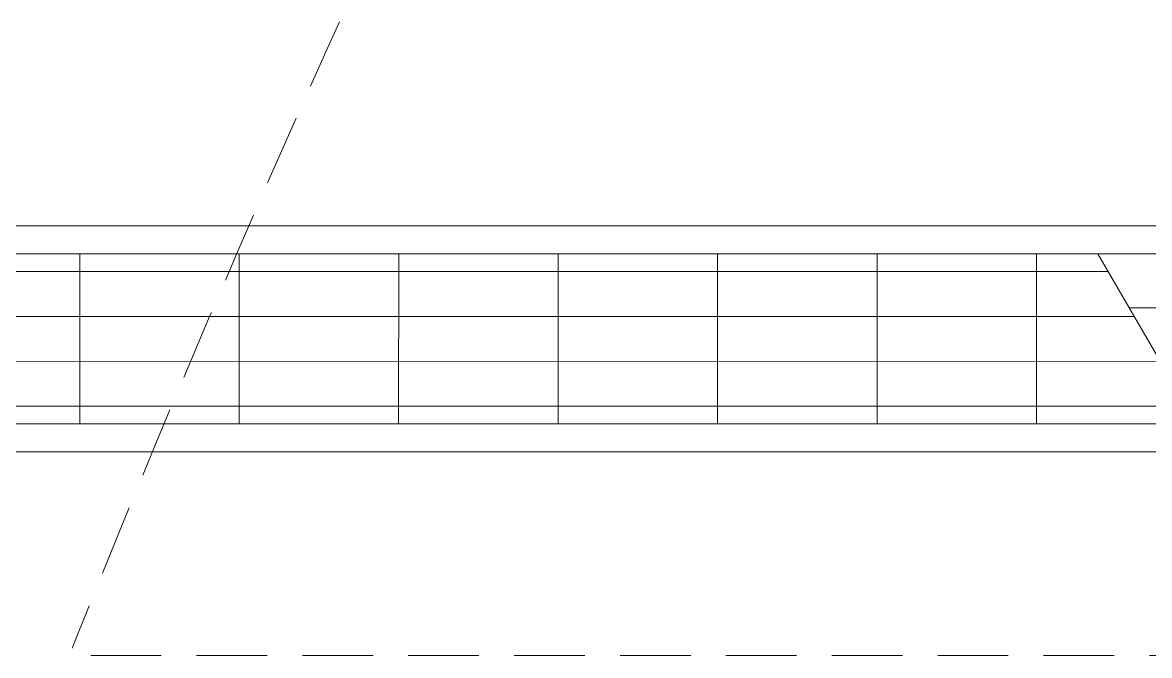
# Model space of a CAD drawing. Extents: x -1701 to 23780, y -363 to 7742.
# Drawn here: x 9463.8 to 9563.5, y 347 to 403 of the extents above; entities that cross this region are included whole.
import ezdxf

# ---------------------------------------------------------------- set-up
doc = ezdxf.new("R2010")
doc.units = 0
doc.header["$LTSCALE"] = 25
doc.header["$MEASUREMENT"] = 0
doc.linetypes.add('Audi$0$DOT2', pattern=[0.125, 0, -0.125])
doc.linetypes.add('Audi$0$HIDDEN', pattern=[0.375, 0.25, -0.125])
doc.layers.get('0').update_dxf_attribs({"color": 9, "lineweight": 9})
doc.layers.add('Audi$0$20', color=8, linetype='Audi$0$DOT2', lineweight=9)
doc.layers.add('Audi$0$32', color=8, linetype='Continuous', lineweight=9)

# ---------------------------------------------------------------- blocks, each defined once
blk = doc.blocks.new('Audi$0$p-konvektor_audi')
for p, q in [((250.001, 89.476), (-0.004, 89.467)), ((250, 89.475), (0, 89.476)), ((101.323, 71.948), (101.321, 86.986)), ((115.442, 71.948), (115.44, 86.985)), ((129.562, 71.947), (129.559, 86.985)), ((143.681, 71.947), (143.679, 86.984)), ((157.8, 71.946), (157.798, 86.984)), ((171.92, 71.945), (171.918, 86.983)), ((186.039, 71.944), (186.037, 86.981)), ((191.479, 71.953), (200.194, 86.989)), ((199.293, 85.436), (2.485, 85.425)), ((196.989, 81.459), (2.485, 81.448)), ((194.684, 77.483), (2.486, 77.471)), ((227.096, 76.725), (194.247, 76.728)), ((192.379, 73.506), (2.486, 73.495)), ((0, 69.468), (250, 69.467))]:
    blk.add_line(p, q)
for points in [[(250, 89.475), (0, 89.475), (0, 69.468), (250, 69.468)], [(247.514, 86.989), (247.515, 71.952), (2.486, 71.953), (2.485, 86.99)]]:
    blk.add_lwpolyline(points, close=True)
blk = doc.blocks.new('Audi')
at = {"layer": 'Audi$0$20', "linetype": 'Audi$0$HIDDEN', "lineweight": 0}
blk.add_lwpolyline([(9468.151, 347.655, -0.306499), (10707.5, 1186.143, -0.306499)], format="xyb", dxfattribs=at)
blk.add_lwpolyline([(9469.784, 347), (9776.059, 347)], dxfattribs=at)
at = {"layer": 'Audi$0$32', "xscale": -1, "rotation": 180}
blk.add_blockref('Audi$0$p-konvektor_audi', (9367.495, 454.484), dxfattribs=at)

msp = doc.modelspace()

# ---------------------------------------------------------------- block references
at = {"color": 6}
msp.add_blockref('Audi', (0, 0), dxfattribs=at)

doc.saveas('drawing.dxf')
